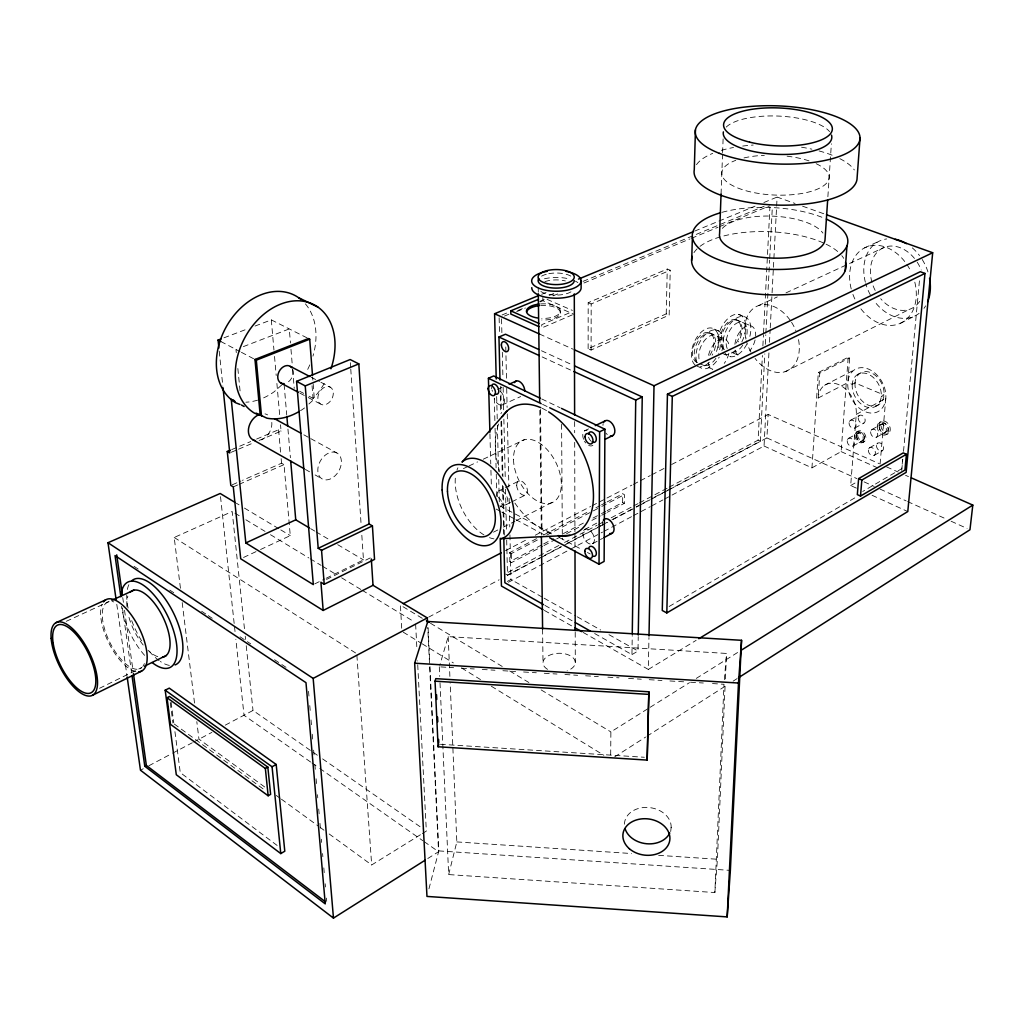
<?xml version="1.0" encoding="UTF-8"?>
<svg xmlns="http://www.w3.org/2000/svg" width="1024" height="1024" viewBox="0 0 1024 1024"><rect width="100%" height="100%" fill="white"/><g stroke="black" fill="none" stroke-linecap="round" stroke-linejoin="round"><path stroke-width="0.75" stroke-dasharray="5 3.75" d="M588.134 348.723L588.186 302.694L667.264 269.043L670.234 270.234L669.158 315.098L591.091 350.054L588.134 348.723L666.227 313.869L669.158 315.098M591.091 350.054L591.181 303.974L670.234 270.234M610.688 754.854L610.88 731.917L648.832 708.122M607.13 510.643L622.63 502.502L622.733 493.798L624.422 494.643L624.32 503.36L607.398 512.243M594.65 633.523L631.949 654.618L632.243 635.52M631.949 654.618L637.99 651.008L638.234 636.621M583.194 632.448L648.32 669.44L648.96 637.568M666.227 313.869L667.264 269.043M721.062 193.984L722.547 154.227M722.598 152.627L723.136 138.266M440.013 682.803L448.666 874.573L714.854 892.544L723.994 684.275L711.27 683.494M714.854 892.544L717.427 859.251L725.12 685.35M725.402 678.963L726.528 653.44L448.205 636.621L439.731 665.306M669.107 487.181L758.106 440.141L762.394 355.494M762.88 345.907L763.456 334.733M763.533 333.133L769.92 206.95M667.098 490.522L760.333 441.139L764.813 353.843M765.299 344.32L765.786 334.784M765.862 333.197L769.613 260.186M769.702 258.598L772.301 207.795M664.333 499.187L764.045 446.029L768.986 351.859M769.485 342.285L770.163 329.523M770.24 327.923L772.006 294.413M772.083 292.813L773.338 268.877M773.427 267.277L777.114 197.056L795.059 203.482M669.658 489.446L766.912 437.926L768.154 414.451L879.245 463.654M827.878 196.736L831.386 143.795M764.045 446.029L811.955 467.866L818.33 372.518L848.205 357.261L849.664 357.85L847.808 382.515A24.026 17.408 61.8 0 0 873.434 413.005A24.026 17.408 61.8 0 0 880.205 378.982A24.026 17.408 61.8 0 0 848.819 377.395L847.782 382.63L818.112 398.054L819.789 373.133L849.664 357.85M811.955 467.866L841.126 451.622L848.205 357.261M856.384 488.128L850.675 485.53L856.269 414.4A24.397 17.357 61.8 0 0 841.165 385.856A24.397 17.357 61.8 0 0 819.098 392.883L818.112 398.054M724.378 679.654L726.528 653.44M880.09 464.077L885.798 398.387L881.242 396.48L884.006 394.995L855.027 382.912L852.25 384.371L847.808 382.515M902.656 459.213L901.773 468.672L862.707 491.482M901.734 470.451L902.771 459.315M903.514 451.366L919.539 279.667M670.694 831.552L671.155 827.29M448.666 874.573L456.819 841.92L450.15 682.778M428.941 888.845L438.81 850.906L429.786 662.912M308.902 403.981L314.342 399.027L312.998 381.709M281.83 384.883L274.253 391.693A61.018 46.029 -61.7 0 1 261.888 398.605M614.682 756.864L645.632 737.075M646.976 736.218L727.731 684.595M733.107 681.165L737.139 678.579M427.776 858.534L438.554 851.725L427.763 627.469M650.189 707.277L689.498 682.637M696.282 678.4L738.304 652.058M329.139 833.958L371.674 864.96L421.005 834.381M422.336 833.562L426.342 831.078L417.523 660.8M648.32 669.44L696.115 640.358M669.158 606.464L856.32 496.998M850.675 485.53L856.192 482.33M874.125 455.411L882.291 450.765M869.606 447.744L877.786 443.136M886.426 434.611L888.243 433.587M876.467 437.235L886.925 431.373M852.915 446.042L863.36 440.218M862.861 442.419L864.218 441.664M871.91 429.53L882.394 423.718M848.422 438.438L858.893 432.653M879.27 422.502L881.088 421.491M856.678 431.949L858.035 431.206M854.797 428.058L863.936 423.04M875.994 406.17L878.758 404.659M850.291 420.416L859.443 415.45M856.269 414.4L885.798 398.387M592.73 543.629L602.534 538.381M508.442 582.285L568.832 550.093M570.24 549.338L602.534 532.122M603.942 531.379L632.038 516.403M633.434 515.648L650.291 506.662M651.699 505.92L662.925 499.93M507.29 581.44L510.938 579.507L542.694 597.376M558.925 545.434L505.242 573.811L507.494 575.078L542.81 556.365M564.57 542.451L597.069 525.274M598.477 524.518L602.714 522.278M611.187 517.798L632.384 506.598M633.792 505.856L638.029 503.616M639.45 502.861L667.699 487.936M544.218 555.622L561.165 546.637M566.822 543.654L600.717 525.696M602.125 524.941L610.598 520.461M612.019 519.706L634.611 507.738M636.032 506.982L641.677 504M643.085 503.245L652.979 498.01M654.387 497.254L665.69 491.277M428.659 617.139L499.123 579.802M507.584 575.322L539.994 558.144M541.402 557.402L562.547 546.202M563.955 545.459L597.786 527.526M599.194 526.784L607.654 522.304M613.286 519.322L638.656 505.882M640.064 505.126L649.933 499.904M651.341 499.162L662.618 493.184M664.026 492.429L668.25 490.189M140.48 770.214L143.27 768.73M148.877 765.76L171.264 753.894M172.672 753.152L192.256 742.771M193.664 742.029L211.853 732.39M225.28 725.146L253.005 710.451L312.09 751.578M584.563 529.536L597.21 522.867M536.525 538.662L509.67 552.64L509.875 561.638L542.298 544.64M543.706 543.898L553.574 538.726M563.43 533.555L584.576 522.458M593.037 518.029L600.077 514.33M601.498 513.6L605.722 511.373M509.875 561.638L511.565 562.573L542.566 546.291M543.974 545.549L555.251 539.622M556.659 538.893L559.488 537.408M566.528 533.709L580.621 526.298M591.898 520.384L600.358 515.942M601.766 515.2L605.99 512.986M543.59 534.989L588.813 511.45M595.878 507.776L600.128 505.574M601.536 504.832L605.773 502.63M607.194 501.888L622.733 493.798M509.67 552.64L511.36 553.574L538.214 539.571M546.701 535.155L591.923 511.59M593.331 510.848L600.397 507.174M601.805 506.432L624.422 494.643M857.357 374.643L860.134 373.184M505.485 550.669L528.192 538.88M535.296 535.206L590.669 506.483M592.09 505.754L597.773 502.797M599.194 502.067L631.846 485.133M633.267 484.39L638.95 481.446M640.371 480.717L650.304 475.558M651.725 474.829L664.512 468.198M671.603 464.512L768.154 414.451M824.627 385.28L854.413 369.83M493.504 532.16L497.779 529.984M503.488 527.091L514.906 521.293M516.326 520.563L554.842 501.005M900.454 323.264L914.432 316.186M785.062 371.712L909.261 309.414M506.317 504.563L510.528 502.464M511.923 501.773L525.939 494.784M326.515 579.469L371.226 557.44M498.509 491.021L504.128 488.256M505.523 487.565L518.182 481.357M99.558 688.282L141.862 667.482A37.056 15.693 63.7 0 1 107.827 637.99A37.056 15.693 63.7 0 1 113.766 601.907M314.739 583.885L324.774 578.944M326.208 578.24L363.469 559.91L361.779 534.464M584.486 430.848L588.531 428.89M463.398 468.621L467.648 466.611M469.056 465.933L477.555 461.914M483.226 459.226L524.288 439.757M243.546 557.466L259.123 550.182M260.544 549.517L290.278 535.603L284.032 464.627L281.562 463.232L242.406 480.358M758.4 305.651L777.267 296.922M785.984 292.89L884.698 247.219M66.266 621.325L109.146 601.562M864.55 247.898L878.822 241.357M501.926 405.082L520.678 396.557M180.442 588.275L174.208 537.472L232.192 511.501L244.582 629.926M497.562 389.389L501.901 387.443M233.28 486.886L237.619 484.979M239.078 484.352L284.032 464.627M232.269 484.8L240.96 480.986M572.339 314.854L541.773 327.936L541.734 324.685L572.326 311.629M231.219 452.288L237.094 449.805M238.554 449.178L253.222 442.957M259.085 440.461L281.088 431.117L280.525 424.755M231.68 449.613L250.739 441.536M256.602 439.053L278.592 429.734L281.088 431.117M502.042 314.982L509.414 311.923M549.171 295.424L555.059 292.979M583.04 281.37L764.198 206.208M504.461 316.07L508.877 314.227M517.722 310.554L525.082 307.494M539.802 301.376L544.218 299.533M553.062 295.859L558.95 293.414M583.974 283.008L690.01 238.912M691.482 238.298L717.978 227.277M719.462 226.662L769.523 205.85M516.672 311.629L525.402 307.994M539.968 301.926L542.886 300.723L573.798 314.227M541.683 294.298L546.086 292.48M694.707 231.091L755.034 206.17M763.866 202.522L777.114 197.056M243.379 346.611L289.28 328.922L290.458 343.002M223.987 337.805L247.654 328.845M255.04 326.042L271.309 319.885L308.378 338.534M440.883 666.918L453.606 667.699M461.555 668.186L474.278 668.966M482.24 669.453L494.963 670.234M502.912 670.72L515.635 671.501M523.584 671.987L536.307 672.768M544.269 673.254L556.992 674.035M564.941 674.522L577.664 675.302M585.613 675.789L598.336 676.57M607.885 677.158L619.021 677.837M628.557 678.426L641.28 679.206M649.242 679.693L661.965 680.474M669.914 680.96L684.224 681.843M690.586 682.227L703.309 683.008M440.422 744.282L644.339 757.261M456.819 841.92L631.616 853.542M658.637 855.347L717.427 859.251M438.81 850.906L730.355 870.387M802.547 206.157L824.986 214.182M738.637 314.419L743.782 316.531M736.346 319.834L751.219 325.952M818.33 372.518L819.789 373.133M714.342 329.165L718.912 331.072M709.274 332.723L724.749 339.238M722.086 353.267L730.138 356.698M588.186 302.694L591.181 303.974M700.224 363.853L712.768 369.306A16.192 9.408 -66.8 0 1 708.173 362.803M547.072 299.366L572.378 310.4M697.152 366.182L700.557 367.68A20.544 12.019 -66.9 0 0 719.194 357.146M886.554 466.893L898.253 472.077M905.562 475.315L908.48 476.608M841.126 451.622L878.259 468.134M539.52 334.042L572.851 349.107M766.912 437.926L856.832 478.592M864.077 481.869L874.24 486.464M880.038 489.088L906.138 500.902M907.597 501.555L945.306 518.605M951.104 521.229L967.053 528.448M758.106 440.141L760.333 441.139M872.09 495.283L907.776 511.565M541.478 350.746L571.712 364.608M542.157 356.928L572.39 370.867M541.76 398.963L560.077 407.731M542.592 404.352L549.722 407.77M622.63 502.502L624.32 503.36M311.206 377.242L319.514 381.581M320.909 382.298L330.611 387.354A9.766 7.027 -61.5 0 1 328.166 403.238A9.766 7.027 -61.5 0 1 317.978 396.557A9.766 7.027 -61.5 0 1 330.611 387.354M220.826 341.504L240.051 351.603M241.408 352.32L253.619 358.746M299.597 391.206L303.629 393.344M309.005 396.198L314.342 399.027M299.891 393.126L306.803 396.787M308.186 397.517L320.614 404.109M499.84 505.779L552.845 534.054M559.629 537.677L581.837 549.53M587.405 552.499L590.195 553.984M496.154 509.069L500.39 511.334M501.798 512.09L514.483 518.886M515.891 519.642L544.077 534.746M303.821 434.803L309.402 437.862M310.784 438.63L337.267 453.171A14.925 10.483 -59.6 0 1 333.491 477.133A14.925 10.483 -59.6 0 1 318.016 467.622A14.925 10.483 -59.6 0 1 337.267 453.171M544.077 598.157L575.846 616.038M577.229 616.806L600.704 630.016M608.986 634.688L637.99 651.008M305.395 469.44L309.555 471.795M315.098 474.931L322.022 478.848M544.922 605.389L573.939 621.798M544.384 610.419L573.491 626.944M310.643 528.653L314.714 531.059M316.058 531.853L329.613 539.866M337.728 544.678L363.469 559.91M236.352 503.219L239.053 504.832M244.442 508.07L279.488 529.126M280.845 529.933L290.278 535.603M422.272 618.317L400.41 605.146L401.702 628.25M430.477 623.258L502.912 666.88M509.747 671.002L528.883 682.522M541.184 689.933L610.88 731.917M234.931 513.152L240.41 516.467M245.875 519.782L265.037 531.392M270.502 534.707L308.813 557.926M310.182 558.758L321.139 565.389M322.496 566.221L336.179 574.515M341.658 577.83L360.819 589.44M362.176 590.272L414.182 621.773M403.238 632.166L420.851 642.982M422.208 643.814L453.389 662.938M461.53 667.93L480.499 679.578M491.354 686.234L603.866 755.277M174.208 537.472L356.774 653.709M133.978 566.298L139.277 569.818M169.779 590.093L173.76 592.73M201.613 611.238L206.912 614.771M208.243 615.642L212.224 618.291M240.077 636.8L250.688 643.853M274.56 659.712L287.821 668.518M313.408 752.486L317.35 755.226M322.598 758.886L423.718 829.248M310.618 762.01L244.045 715.328L235.866 639.27M311.923 762.931L318.451 767.501M319.757 768.422L422.886 840.742M424.192 841.651L438.554 851.725M264.691 786.995L198.95 739.098L196.813 721.626M276.288 795.456L280.154 798.272M281.446 799.206L318.822 826.445M320.115 827.379L323.981 830.208M174.234 723.994L265.472 790.618M277.133 845.453L180.262 772.582L174.771 730.368M122.419 607.859L131.597 672.806M116.787 604.339L126.938 675.43M122.739 597.594L123.418 602.342M124.531 610.253L133.222 672.013M171.11 702.208L173.76 722.547M170.291 702.733L172.941 723.059M182.195 602.56L194.662 704.166M220.518 496.666L234.33 625.011M234.496 626.598L235.174 632.934M245.235 636.237L245.568 639.398M246.234 645.709L253.005 710.451M219.226 351.181L222.848 386.15M235.968 349.466L236.288 352.64M237.85 368.512L240.205 392.32M271.309 319.885L273.958 350.08M274.522 356.429L276.198 375.501M276.89 383.45L279.693 415.232M278.592 429.734L280.614 452.57M281.152 458.662L281.562 463.232M284.122 384.525L286.72 414.771M287.949 429.094L290.419 457.754M308.531 691.29L308.954 696.064M309.773 705.6L310.182 710.374M311.014 719.923L311.424 724.698M312.256 734.246L312.666 739.021M313.626 750.157L314.035 754.918M314.867 764.467L315.277 769.242M316.109 778.79L316.518 783.565M317.478 794.701L317.76 797.875M318.72 809.011L319.13 813.786M319.962 823.334L320.371 828.109M321.331 839.245L321.613 842.419M322.573 853.555L322.854 856.742M323.814 867.878L324.224 872.653M325.184 883.789L325.466 886.963M326.426 898.099L326.707 901.286M290.97 349.261L292.531 368.026M292.659 369.587L294.221 388.365M312.627 376.986L312.883 380.134M312.051 385.741L313.037 398.323L314.432 397.056A61.875 45.837 -61.8 0 0 325.99 380.326M356.89 655.296L371.674 864.96M350.349 362.726L350.669 367.488M350.771 369.088L361.139 524.928M415.629 624.192L416.947 649.664M428.096 627.853L429.709 661.312M439.296 666.816L439.718 676.403M448.205 636.621L449.882 676.416M489.933 433.818L490.765 463.962M490.931 470.31L491.328 484.595M494.298 398.131L494.899 421.901M495.066 428.237L496.09 467.84M496.256 474.176L496.832 496.358M499.136 317.786L499.52 333.696M500.762 386.163L501.414 413.197M501.606 421.158L502.925 476.813M503.155 486.349L504.333 535.642M500.378 396.045L500.8 413.594M500.992 421.581L502.298 475.827M502.528 485.402L503.718 534.874M496.666 396.544L497.229 418.842M497.382 425.203L498.547 471.386M498.752 479.347L499.341 503.232M511.36 553.574L511.565 562.573M505.779 346.982L506.522 380.429M506.701 388.39L507.123 407.501M507.264 413.875L508.89 487.13M509.133 498.278L509.773 526.95M509.939 534.912L510.938 579.507M501.555 318.886L501.888 333.21M502.323 352.294L502.925 377.766M503.142 387.302L503.693 411.174M503.872 419.136L505.28 479.603M505.498 489.152L506.496 532.109M506.688 540.07L507.494 575.078M540.493 409.382L541.978 528.256M538.227 287.373L538.291 292.16M539.802 410.342L541.389 534.912M542.592 629.146L543.014 662.682M542.848 297.523L542.886 300.723M561.6 424.346L562.342 539.123M560.269 311.68L560.282 313.293M574.643 421.555L574.669 432.73M574.694 442.304L574.938 531.686M574.938 533.286L574.989 549.248M575.206 632.243L575.296 662.566M693.965 252.659A77.299 31.539 2.5 0 1 698.778 247.334M700.019 246.349A77.299 31.539 2.5 0 1 824.73 243.533M826.086 244.186A77.299 31.539 2.5 0 1 840.666 254.336M841.818 255.654A77.299 31.539 2.5 0 1 843.725 258.355M699.008 358.835A16.141 9.434 -66.8 0 1 711.59 335.322A16.141 9.434 -66.8 0 1 718.477 353.408M715.917 358.31A16.141 9.434 -66.8 0 1 703.629 365.338M708.531 355.251A16.192 9.408 -66.8 0 1 719.45 339.712A16.192 9.408 -66.8 0 1 729.254 345.843M728.858 353.344A16.192 9.408 -66.8 0 1 724.262 363.354M551.475 533.85A70.541 42.214 63.7 0 1 514.918 503.078M499.789 471.923A70.541 42.214 63.7 0 1 498.97 423.142M542.08 408.269A70.541 42.214 63.7 0 1 547.315 411.072M493.952 538.867A43.43 24.87 63.6 0 1 489.498 537.651M483.93 534.912A43.43 24.87 63.6 0 1 455.629 475.507M456.947 470.144A43.43 24.87 63.6 0 1 457.92 467.776M547.571 669.363A16.141 9.421 -0.8 0 1 548.928 655.501A16.141 9.421 -0.8 0 1 572.467 657.229A16.141 9.421 -0.8 0 1 567.13 670.797M492.582 391.283A5.414 3.213 65.6 0 1 491.981 390.003M491.584 388.672A5.414 3.213 65.6 0 1 491.418 387.379M498.342 497.587A5.235 3.021 63.5 0 1 501.875 502.758A5.235 3.021 63.5 0 1 500.339 506.918M591.27 441.37A5.632 3.494 64 0 1 588.454 436.531M570.97 291.853A18.022 7.59 -0.1 0 1 540.48 291.187M544.896 281.613A18.022 7.59 -0.1 0 1 565.389 280.934M541.594 276.147A18.061 7.539 -0.1 0 1 547.418 273.984M548.813 273.69A18.061 7.539 -0.1 0 1 571.878 276.8M500.275 391.347A8.09 4.8 65.4 0 1 503.514 404.019A8.09 4.8 65.4 0 1 494.349 398.797M497.28 496.794A7.846 4.544 63.5 0 1 502.259 491.046A7.846 4.544 63.5 0 1 507.648 502.272A7.846 4.544 63.5 0 1 499.878 502.195M590.131 544.051A8.154 4.915 62 0 1 583.066 531.866M583.642 530.496A8.154 4.915 62 0 1 592.755 533.837A8.154 4.915 62 0 1 591.526 544.09M602.701 525.03A8.077 4.941 62 0 1 602.726 521.472M607.309 434.522A8.32 5.222 64 0 1 605.888 433.101M602.97 425.395A8.32 5.222 64 0 1 603.174 423.603M592.883 445.312A8.397 5.197 64 0 1 588.672 445.389M585.702 442.97A8.397 5.197 64 0 1 584.486 441.203M583.539 439.232A8.397 5.197 64 0 1 587.149 430.234M722.189 212.275A77.824 30.912 2.5 0 1 824.947 218.509M722.368 228.378A52.851 20.966 2.5 0 1 773.53 216.179A52.851 20.966 2.5 0 1 822.912 233.075M816.141 163.686A53.747 19.878 2.4 0 1 812.109 191.066A53.747 19.878 2.4 0 1 737.702 187.955A53.747 19.878 2.4 0 1 735.77 160.333M744.026 157.914A53.747 19.878 2.4 0 1 764.339 155.328M787.072 156.186A53.747 19.878 2.4 0 1 809.562 161.062M696.486 164.698A81.587 30.144 2.4 0 1 712.717 153.37M721.382 150.362A81.587 30.144 2.4 0 1 733.517 147.494M742.707 146.061A81.587 30.144 2.4 0 1 753.203 145.05M801.549 147.213A81.587 30.144 2.4 0 1 811.866 149.171M819.034 150.925A81.587 30.144 2.4 0 1 833.728 155.84M839.834 158.643A81.587 30.144 2.4 0 1 854.336 169.946M914.803 282.176A41.754 31.219 65 0 1 900.787 323.11A41.754 31.219 65 0 1 860.365 308.147M854.861 298.995A41.754 31.219 65 0 1 852.531 293.312M851.213 288.947A41.754 31.219 65 0 1 868.762 246.234A41.754 31.219 65 0 1 911.078 271.795M727.219 348.531A15.949 9.19 -67.2 0 1 736.96 323.046A15.949 9.19 -67.2 0 1 745.779 339.034M742.771 345.165A15.949 9.19 -67.2 0 1 730.79 352.026L739.341 355.661A16 9.165 -67.2 0 1 734.925 349.171M734.886 344.32A16 9.165 -67.2 0 1 746.509 326.182A16 9.165 -67.2 0 1 755.661 336.102M755.085 339.968A16 9.165 -67.2 0 1 749.76 350.874M723.405 349.248A21.312 12.288 -67.2 0 1 737.984 317.338A21.312 12.288 -67.2 0 1 749.491 337.69M746.906 344.064A21.312 12.288 -67.2 0 1 724.89 352.909M696.653 361.946A20.544 12.019 -66.9 0 1 710.72 330.765A20.544 12.019 -66.9 0 1 721.818 351.053M741.811 341.926A21.274 12.301 -67.3 0 0 740.07 314.88A21.274 12.301 -67.3 0 0 719.475 332.122L718.131 337.434L718.285 347.072A21.274 12.301 -67.3 0 0 719.782 350.733M735.654 350.246A21.274 12.301 -67.3 0 1 725.03 354.522M723.635 348.582A15.923 9.203 -67.3 0 1 724.634 328.282A15.923 9.203 -67.3 0 1 739.443 321.574A15.923 9.203 -67.3 0 1 738.394 341.888M695.155 365.056A20.506 12.032 -66.9 0 1 698.138 335.539A20.506 12.032 -66.9 0 1 718.144 334.989L718.771 339.264L717.274 349.12A20.506 12.032 -66.9 0 1 715.264 354.035M709.376 362.214A20.506 12.032 -66.9 0 1 700.058 366.81M696.96 362.086A16.102 9.446 -66.9 0 1 697.818 341.619A16.102 9.446 -66.9 0 1 713.011 334.707A16.102 9.446 -66.9 0 1 712.09 355.2M724.557 349.376A15.91 9.216 -67.3 0 1 722.829 329.024A15.91 9.216 -67.3 0 1 738.88 321.741A15.91 9.216 -67.3 0 1 734.989 344.64M697.382 362.624A16.09 9.459 -66.9 0 1 695.437 342.106A16.09 9.459 -66.9 0 1 711.898 334.63A16.09 9.459 -66.9 0 1 708.083 357.76M726.208 127.104A54.323 19.149 2.4 0 1 778.714 116.083A54.323 19.149 2.4 0 1 829.568 131.622M144.602 655.347A47.616 20.659 63.7 0 1 121.459 606.31M157.798 656.691A36.71 15.936 63.7 0 1 148.006 650.266M143.206 645.03A36.71 15.936 63.7 0 1 128.346 615.053M126.912 606.502A36.71 15.936 63.7 0 1 127.834 596.262M169.344 665.382A47.514 20.736 63.7 0 1 160.346 661.466M159.142 660.634A47.514 20.736 63.7 0 1 148.365 650.176M141.619 640.794A47.514 20.736 63.7 0 1 131.136 619.034M128.077 608.064A47.514 20.736 63.7 0 1 126.758 594.944M127.347 589.466A47.514 20.736 63.7 0 1 129.139 584.166M144.358 663.565A37.056 15.693 63.7 0 1 142.835 666.419M135.872 671.629A39.91 16.896 63.7 0 1 109.094 643.494A39.91 16.896 63.7 0 1 102.003 604.493M257.626 400.141A61.018 46.029 -61.7 0 1 245.888 402.202M271.808 422.4A14.438 10.611 -59.2 0 1 261.363 439.859M264.998 413.888A14.438 10.611 -59.2 0 1 267.597 414.899M305.395 303.872A61.325 45.965 -61.7 0 1 312.947 356.134M309.798 364.864A61.325 45.965 -61.7 0 1 306.368 371.93M304.55 407.949A61.914 45.837 -61.8 0 1 300.518 410.675M292.71 369.459A9.587 7.066 -61.3 0 1 286.221 383.142M544.486 278.771A24.678 10.381 -0.1 0 1 568.934 278.861M575.411 281.152A24.678 10.381 -0.1 0 1 577.856 282.637M624.448 824.218A23.437 18.125 7.6 0 1 650.227 807.68A23.437 18.125 7.6 0 1 670.72 830.413M919.104 313.344A41.446 31.245 65 0 1 874.432 301.274M870.349 294.899A41.446 31.245 65 0 1 865.741 283.661M865.344 282.214A41.446 31.245 65 0 1 886.669 238.95M912.307 247.872A41.446 31.245 65 0 1 919.552 255.603M922.189 259.456A41.446 31.245 65 0 1 928.512 273.792M925.619 305.882A41.446 31.245 65 0 1 923.994 308.326M919.706 301.299A33.485 25.242 65.1 0 1 880.717 298.726M875.174 290.432A33.485 25.242 65.1 0 1 872.41 283.789M871.987 282.419A33.485 25.242 65.1 0 1 881.92 248.486A33.485 25.242 65.1 0 1 914.637 258.624M917.197 262.17A33.485 25.242 65.1 0 1 921.242 270.029M798.515 339.635A35.686 24.986 64.6 0 1 786.816 371.059A35.686 24.986 64.6 0 1 755.098 358.464M750.938 352.128A35.686 24.986 64.6 0 1 746.342 340.8M745.664 337.882A35.686 24.986 64.6 0 1 758.118 305.754A35.686 24.986 64.6 0 1 790.694 320.998M791.552 322.304A35.686 24.986 64.6 0 1 795.866 330.688M540.634 303.923A16.934 7.296 -0.3 0 1 560.32 310.797A16.934 7.296 -0.3 0 1 541.76 318.387M540.659 305.523A16.934 7.309 -0.3 0 1 560.333 312.397A16.934 7.309 -0.3 0 1 541.773 320M516.698 485.248A7.782 4.57 63.5 0 0 524.838 495.258A7.782 4.57 63.5 0 0 524.659 483.674A7.782 4.57 63.5 0 0 516.698 485.248M852.262 384.179A18.33 13.274 61.8 0 0 872.768 407.462A18.33 13.274 61.8 0 0 875.226 379.418A18.33 13.274 61.8 0 0 852.262 384.179M870.643 431.834A4.48 3.213 60.5 0 0 875.674 437.53A4.48 3.213 60.5 0 0 876.262 430.758A4.48 3.213 60.5 0 0 870.643 431.834M849.062 422.72A4.442 3.162 61.1 0 0 854.029 428.365A4.442 3.162 61.1 0 0 854.566 421.632A4.442 3.162 61.1 0 0 849.062 422.72M868.352 450.022A4.454 3.174 60 0 0 873.344 455.706A4.454 3.174 60 0 0 873.92 448.998A4.454 3.174 60 0 0 868.352 450.022M847.206 440.704A4.416 3.123 60.6 0 0 852.147 446.336A4.416 3.123 60.6 0 0 852.672 439.667A4.416 3.123 60.6 0 0 847.206 440.704M879.309 427.021A4.454 3.213 60.4 0 0 884.326 432.691A4.454 3.213 60.4 0 0 884.928 425.946A4.454 3.213 60.4 0 0 879.309 427.021M858.214 417.741A4.416 3.162 61.1 0 0 863.168 423.347A4.416 3.162 61.1 0 0 863.718 416.64A4.416 3.162 61.1 0 0 858.214 417.741M876.518 445.402A4.429 3.174 60 0 0 881.51 451.059A4.429 3.174 60 0 0 882.099 444.378A4.429 3.174 60 0 0 876.518 445.402M856.307 435.661A4.39 3.136 60.6 0 0 861.235 441.267A4.39 3.136 60.6 0 0 861.773 434.624A4.39 3.136 60.6 0 0 856.307 435.661M513.51 459.674A34.458 20.531 63.7 0 0 550.003 503.334A34.458 20.531 63.7 0 0 548.723 451.418A34.458 20.531 63.7 0 0 513.51 459.674M855.04 382.72A18.304 13.286 61.8 0 0 875.533 405.965A18.304 13.286 61.8 0 0 878.003 377.946A18.304 13.286 61.8 0 0 855.04 382.72M877.274 426.125A7.027 5.082 60.4 0 0 885.184 435.085A7.027 5.082 60.4 0 0 886.131 424.435A7.027 5.082 60.4 0 0 877.274 426.125M879.078 425.126A7.027 5.082 60.4 0 0 886.989 434.074A7.027 5.082 60.4 0 0 887.949 423.424A7.027 5.082 60.4 0 0 879.078 425.126M881.126 426.022A4.454 3.213 60.4 0 0 886.144 431.68A4.454 3.213 60.4 0 0 886.733 424.934A4.454 3.213 60.4 0 0 881.126 426.022M854.989 435.072A6.08 4.339 60.6 0 0 861.798 442.829A6.08 4.339 60.6 0 0 862.554 433.638A6.08 4.339 60.6 0 0 854.989 435.072M856.346 434.33A6.08 4.339 60.6 0 0 863.155 442.074A6.08 4.339 60.6 0 0 863.91 432.883A6.08 4.339 60.6 0 0 856.346 434.33M857.664 434.918A4.39 3.136 60.6 0 0 862.592 440.512A4.39 3.136 60.6 0 0 863.142 433.869A4.39 3.136 60.6 0 0 857.664 434.918"/><path stroke-width="1.5" d="M599.027 564.198L599.629 431.782L604.915 429.21L604.122 561.421L599.027 564.198L549.709 537.766M632.256 633.933L635.738 400.077L642.253 396.954L638.259 635.034M648.998 635.968L654.016 385.779L932.685 252.723L907.776 511.565L698.854 638.694M647.168 760.09L648.858 691.802L435.789 678.656L435.046 681.178L438.106 746.765L647.168 760.09L648.858 691.802M667.456 394.202L662.272 610.483L666.803 612.928L906.138 472.384L924.966 273.434L920.282 271.718L667.456 394.202L672.294 396.39L924.966 273.434M666.803 612.928L672.294 396.39M695.45 129.907L694.272 169.779A81.587 30.144 2.4 0 0 772.71 204.915A81.587 30.144 2.4 0 0 857.101 177.843L860.058 137.83M692.39 237.03L691.648 261.888A77.299 31.539 2.5 0 0 775.014 294.925A77.299 31.539 2.5 0 0 845.517 262.464M721.062 193.984L719.59 233.613A52.851 20.966 2.5 0 0 769.574 257.958A52.851 20.966 2.5 0 0 825.024 239.642L827.661 199.91M727.181 916.902L738.496 683.034L741.555 640.307L427.789 621.478L414.669 663.194L426.97 896.422L727.181 916.902L730.355 870.387L741.555 640.307M845.171 270.707L846.976 245.773M858.624 478.605L857.331 494.618L860.506 496.077L904.934 470.067L906.419 454.285L903.245 452.902L858.624 478.605L861.824 480.051L906.419 454.285M860.506 496.077L861.824 480.051M911.411 477.901L972.8 505.101L969.958 529.766L738.496 677.722M438.106 746.765L438.835 744.179M507.046 411.034L462.003 462.106A43.43 24.87 63.6 0 1 506.637 487.04A43.43 24.87 63.6 0 1 500.851 538.714L569.971 535.334M127.168 677.005L140.48 770.214L333.466 918.106L425.075 860.237M741.005 650.368L972.8 505.101M280.768 853.581L284.787 851.213L276.198 764.48L169.28 688.141L165.184 690.202L176.294 774.733L280.768 853.581L272.064 766.771L165.184 690.202M268.147 795.763L270.618 794.368L267.84 767.104L169.485 696.474L167.014 697.728L170.509 724.326L268.147 795.763L265.357 768.486L167.014 697.728M265.357 768.486L267.84 767.104M272.064 766.771L276.198 764.48M603.93 537.626L612.339 533.12M132.045 675.968L144.794 766.259L146.355 765.427L325.568 901.914M235.008 502.4L220.186 493.491L107.994 542.733L313.165 678.4L427.302 617.92L427.533 622.694M403.251 603.674L501.222 552.87M230.208 450.24L227.277 451.482L230.81 485.427L233.28 486.886L240.717 558.797L323.174 610.458L373.018 585.306L427.302 617.92M92.365 695.347L141.645 671.066M323.174 610.458L320.922 582.234L324.224 584.256L374.541 559.398L372.429 525.901L369.088 523.981L318.208 548.314L305.242 385.907L296.589 381.35L313.306 584.589L245.824 542.938L231.258 399.386L233.933 400.435M604.992 439.36L613.069 435.392M144.576 666.15L166.285 655.475M595.277 425.638L604.736 421.069M318.208 548.314L321.549 550.31L372.429 525.901M245.824 542.938L295.744 519.834L309.286 527.846M111.898 600.294L133.901 590.144M55.718 622.81L105.702 599.834M509.146 384.205L516.39 380.979M489.894 432.23L488.422 378.278L493.722 375.949L540.352 398.285M499.994 380.096L498.957 337.011L505.498 334.234L538.598 349.414M538.957 326.682L510.835 314.048L510.771 310.835L538.47 299.341M496.23 379.034L494.592 313.741L538.739 295.514M578.458 279.104L693.235 231.693M305.242 385.907L358.822 363.904L369.088 523.981M296.589 381.35L350.144 359.539L358.822 363.904M330.944 368.768A61.875 45.837 -61.8 0 0 308.813 302.541A61.875 45.837 -61.8 0 0 243.456 340.352A61.875 45.837 -61.8 0 0 254.362 413.094L260.211 415.36L254.976 359.462L308.378 338.534L309.696 339.2L312.512 375.411M254.976 359.462L256.307 360.166L309.696 339.2M218.906 347.994L218.074 340.045L221.03 338.931M414.669 663.194L738.496 683.034M435.046 681.178L648.512 694.362M826.483 214.72L932.685 252.723M256.192 413.146L266.854 418.15A61.914 45.837 -61.8 0 0 299.149 411.507M239.987 404.442L235.597 402.739A61.325 45.965 -61.7 0 1 228.672 322.752A61.325 45.965 -61.7 0 1 301.069 299.571M510.771 310.835L538.918 323.43M494.592 313.741L539.52 334.042M574.298 349.76L654.016 385.779M574.592 365.926L642.253 396.954M498.957 337.011L539.277 355.597M573.824 371.533L635.738 400.077M561.485 408.41L604.915 429.21M488.422 378.278L541.171 403.661M549.722 407.77L599.629 431.782M298.688 297.741L317.914 307.085M290.406 366.426L309.811 376.525M218.074 340.045L220.826 341.504M280.563 382.861L298.522 392.384M274.56 418.726L301.043 433.267M231.258 399.386L235.085 401.498M241.459 405.018L244.134 406.49M252.762 439.68L304.013 468.659M543.539 604.608L504.87 582.733L503.795 538.061M575.322 622.579L590.515 631.181M543.002 609.638L501.427 586.022L500.224 538.253M574.874 627.738L581.798 631.667M227.277 451.482L229.76 452.915L223.014 387.738M426.381 620.787L429.107 622.438M144.794 766.259L325.248 903.872L305.984 682.662L115.034 555.584L120.858 596.774M107.994 542.733L116.109 599.603M116.736 554.842L122.304 594.419M133.44 673.587L146.355 765.427M256.307 360.166L261.517 416.077M286.861 416.358L287.68 425.92M290.688 460.941L295.744 519.834M313.165 678.4L333.466 918.106M321.549 550.31L324.224 584.256M371.328 558.989L373.018 585.306M436.531 694.643L436.762 699.43M437.568 717.018L437.798 721.805M438.605 739.392L438.758 742.579M538.304 293.76L539.699 402.355M541.402 536.512L542.592 629.146M574.298 293.875L574.618 415.181M574.989 550.848L575.206 630.643M581.12 280.883L581.133 287.808A24.678 10.381 -0.1 0 1 556.173 298.227A24.678 10.381 -0.1 0 1 531.789 287.642M691.558 260.518A77.299 31.539 2.5 0 1 692.186 256.41M548.634 411.891A70.541 42.214 63.7 0 1 593.216 489.69A70.541 42.214 63.7 0 1 558.362 535.603M502.374 416.589A70.541 42.214 63.7 0 1 540.787 407.68M491.853 385.216A5.414 3.213 65.6 0 1 496.243 385.254A5.414 3.213 65.6 0 1 498.752 391.744A5.414 3.213 65.6 0 1 495.219 393.946M588.467 433.984A5.632 3.494 64 0 1 593.024 432.614A5.632 3.494 64 0 1 596.314 439.488A5.632 3.494 64 0 1 592.307 442.048M588.762 548.147A5.44 3.277 61.7 0 1 592.845 546.906A5.44 3.277 61.7 0 1 596.352 552.96A5.44 3.277 61.7 0 1 593.485 556.288M514.419 382.618A8.026 4.826 65.5 0 1 520.563 382.259A8.026 4.826 65.5 0 1 524.787 391.091M574.259 280.563A18.061 7.539 -0.1 0 1 553.626 288.038A18.061 7.539 -0.1 0 1 538.842 278.49M603.315 520.115A8.077 4.941 62 0 1 612.915 524.326A8.077 4.941 62 0 1 609.728 533.555M603.776 422.131A8.32 5.222 64 0 1 613.658 426.035A8.32 5.222 64 0 1 610.381 435.994M826.342 219.123A77.824 30.912 2.5 0 1 822.336 263.232A77.824 30.912 2.5 0 1 711.232 256.486A77.824 30.912 2.5 0 1 720.64 212.71M831.501 135.117A54.323 19.149 2.4 0 1 778.445 154.394A54.323 19.149 2.4 0 1 723.379 131.878M120.973 596.186A47.616 20.659 63.7 0 1 149.299 590.042A47.616 20.659 63.7 0 1 176.998 648.986A47.616 20.659 63.7 0 1 152.166 662.566M130.253 592.141A36.71 15.936 63.7 0 1 162.662 616.486A36.71 15.936 63.7 0 1 162.509 657.229M131.635 580.864A47.514 20.736 63.7 0 1 172.531 611.059A47.514 20.736 63.7 0 1 175.053 664.934M103.462 601.882A39.91 16.896 63.7 0 1 138.714 627.162A39.91 16.896 63.7 0 1 138.752 671.846M255.373 440.653A14.438 10.611 -59.2 0 1 248.538 428.736A14.438 10.611 -59.2 0 1 258.995 414.618M284.198 383.654A9.587 7.066 -61.3 0 1 278.925 371.891A9.587 7.066 -61.3 0 1 291.776 367.706M566.042 271.386A24.717 10.33 -0.1 0 1 575.846 287.258A24.717 10.33 -0.1 0 1 536.589 287.117A24.717 10.33 -0.1 0 1 547.302 271.309M669.76 833.024A23.437 18.125 7.6 0 1 646.669 843.75A23.437 18.125 7.6 0 1 625.178 828.966M895.258 239.258A41.446 31.245 65 0 1 906.445 243.635M929.549 278.298A41.446 31.245 65 0 1 927.616 301.85M537.421 317.965A16.934 7.296 -0.3 0 1 526.49 310.784A16.934 7.296 -0.3 0 1 539.213 304.064M526.579 312.038A16.934 7.309 -0.3 0 1 539.226 305.664M442.15 489.997A43.674 24.768 63.6 0 0 487.872 545.357A43.674 24.768 63.6 0 0 484.672 480.038A43.674 24.768 63.6 0 0 442.15 489.997M501.363 344.973A5.376 3.238 66.4 0 0 506.944 351.693A5.376 3.238 66.4 0 0 506.778 343.386A5.376 3.238 66.4 0 0 501.363 344.973M447.475 491.392A35.469 20.122 63.6 0 0 484.493 536.602A35.469 20.122 63.6 0 0 482.176 483.674A35.469 20.122 63.6 0 0 447.475 491.392M749.594 142.131A54.451 18.995 2.3 0 0 832.333 129.357A54.451 18.995 2.3 0 0 751.923 109.312A54.451 18.995 2.3 0 0 749.594 142.131M719.36 153.344A82.458 29.043 2.4 0 0 857.242 145.306A82.458 29.043 2.4 0 0 756.365 106.061A82.458 29.043 2.4 0 0 719.36 153.344M51.149 638.451A40.653 16.346 63.6 0 0 87.987 696.013A40.653 16.346 63.6 0 0 83.661 642.394A40.653 16.346 63.6 0 0 51.149 638.451M53.184 643.392A37.734 15.168 63.6 0 0 88.909 693.402A37.734 15.168 63.6 0 0 80.614 640.141A37.734 15.168 63.6 0 0 53.184 643.392M629.376 848.73A23.616 18.202 7.6 0 0 668.979 843.341A23.616 18.202 7.6 0 0 640.794 818.982A23.616 18.202 7.6 0 0 629.376 848.73M547.072 283.597A18.074 7.526 -0.1 0 0 574.246 277.094A18.074 7.526 -0.1 0 0 547.187 270.566A18.074 7.526 -0.1 0 0 547.072 283.597M488.102 388.838A5.427 3.213 65.6 0 0 493.734 395.686A5.427 3.213 65.6 0 0 493.53 387.379A5.427 3.213 65.6 0 0 488.102 388.838M585.011 436.787A5.645 3.494 63.9 0 0 591.002 443.981A5.645 3.494 63.9 0 0 591.027 435.456A5.645 3.494 63.9 0 0 585.011 436.787M584.794 551.309A5.453 3.264 61.7 0 0 590.579 558.413A5.453 3.264 61.7 0 0 590.605 550.438A5.453 3.264 61.7 0 0 584.794 551.309"/></g></svg>
